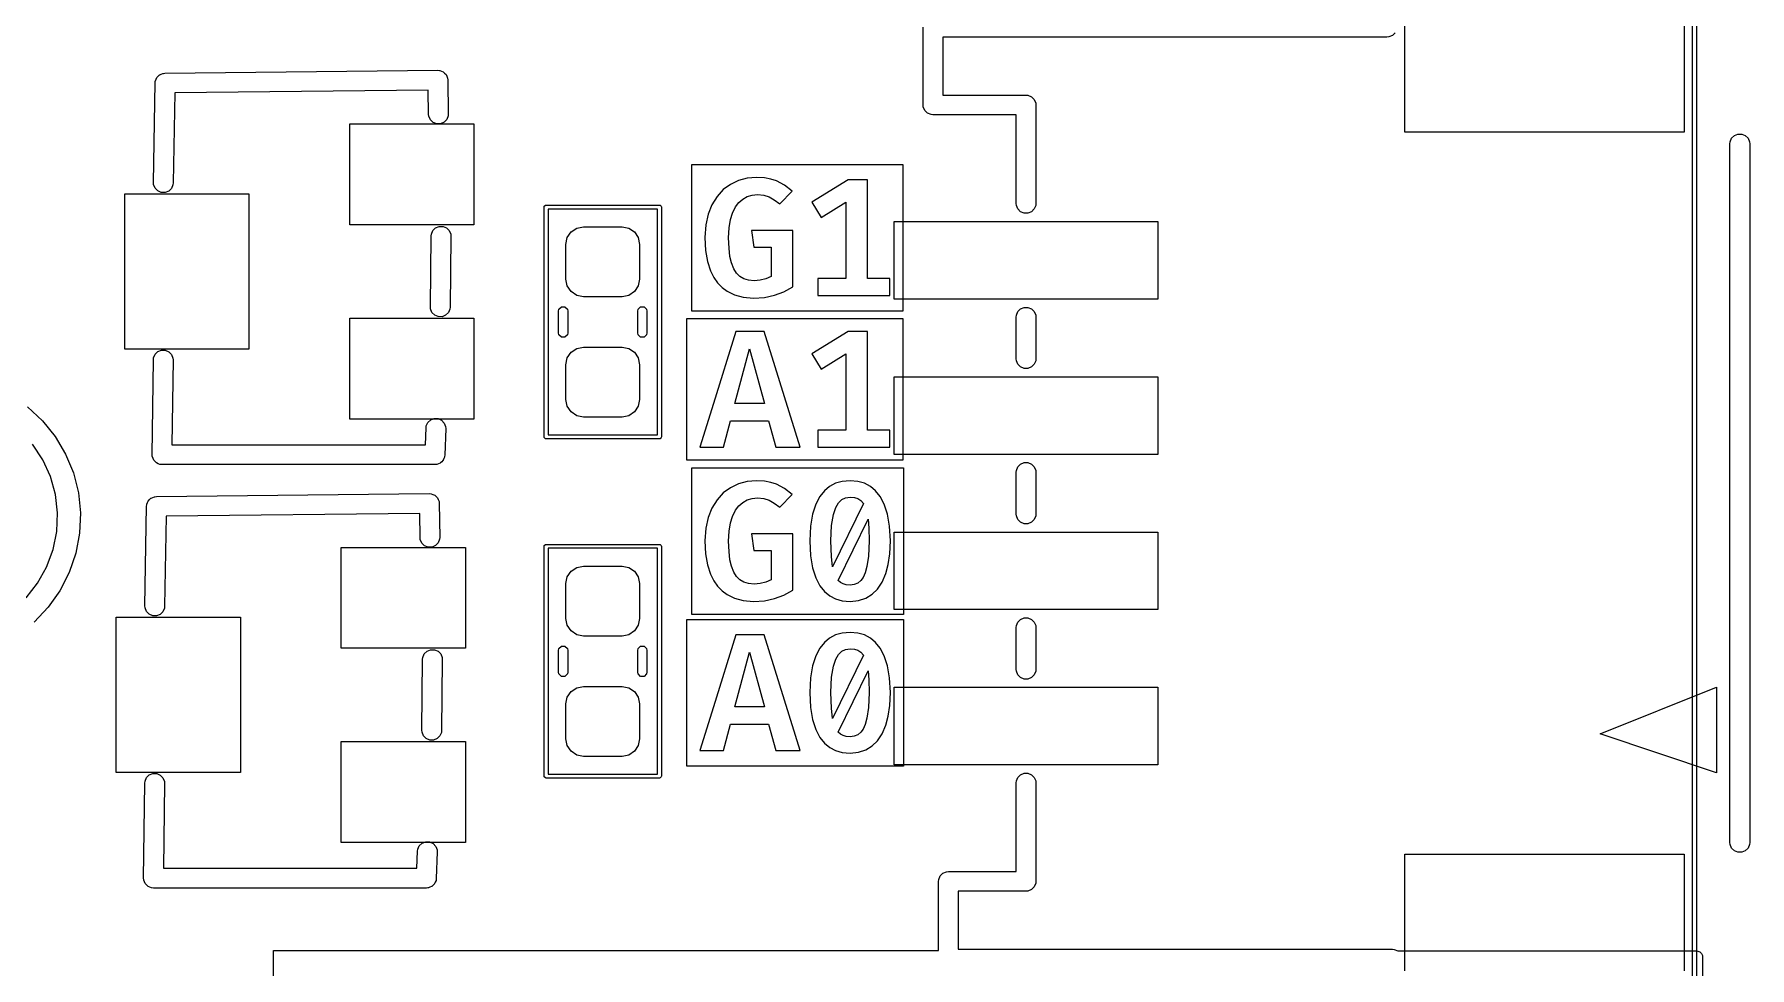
# Model space of a CAD drawing. Extents: x 99 to 187, y -188 to -32.
# Drawn here: x 138.88 to 160.99, y -132.27 to -120.25 of the extents above; entities that cross this region are included whole.
import ezdxf

# ---------------------------------------------------------------- set-up
doc = ezdxf.new("R2010")
doc.units = 0
doc.layers.add('BLACK', color=7, linetype='CONTINUOUS')

msp = doc.modelspace()

# ---------------------------------------------------------------- linework, layer by layer
at = {"layer": 'BLACK', "linetype": 'Continuous'}
for p, q in [((160.254833, -158.111995), (160.254833, -51.62159)), ((160.304833, -51.62159), (160.304833, -158.112)), ((156.546878, -121.51), (156.546878, -120.01)), ((156.546878, -121.51), (156.546878, -120.01)), ((160.146878, -120.01), (160.146878, -121.51)), ((160.146878, -120.01), (160.146878, -121.51)), ((150.338378, -121.16), (150.338378, -120.16)), ((156.387435, -120.265597), (156.341654, -120.28456)), ((156.422475, -120.230557), (156.387435, -120.265597)), ((156.316878, -120.287), (150.592378, -120.287)), ((150.592378, -120.287), (150.592378, -121.033)), ((156.341654, -120.28456), (156.316878, -120.287)), ((140.56655, -120.750658), (144.08405, -120.712658)), ((144.08405, -120.712658), (144.107603, -120.714721)), ((144.107603, -120.714721), (144.108209, -120.714712)), ((144.108209, -120.714712), (144.108412, -120.714792)), ((144.108412, -120.714792), (144.108851, -120.714831)), ((144.108851, -120.714831), (144.131576, -120.723957)), ((140.41944, -122.160026), (140.44094, -120.875525)), ((140.44094, -120.875525), (140.443127, -120.85657)), ((140.443102, -120.854222), (140.443517, -120.853186)), ((140.443127, -120.85657), (140.443102, -120.854222)), ((140.443517, -120.853186), (140.443794, -120.850794)), ((140.443794, -120.850794), (140.452974, -120.829638)), ((140.452974, -120.829638), (140.461569, -120.808239)), ((140.461569, -120.808239), (140.462813, -120.806967)), ((140.462813, -120.806967), (140.463521, -120.805337)), ((140.463521, -120.805337), (140.480086, -120.789316)), ((140.480086, -120.789316), (140.496228, -120.772822)), ((140.496228, -120.772822), (140.497864, -120.772123)), ((140.497864, -120.772123), (140.499142, -120.770888)), ((140.499142, -120.770888), (140.520584, -120.762423)), ((140.520584, -120.762423), (140.541802, -120.753366)), ((140.541802, -120.753366), (140.544194, -120.753104)), ((140.544194, -120.753104), (140.545234, -120.752694)), ((140.545234, -120.752694), (140.547583, -120.752733)), ((140.547583, -120.752733), (140.56655, -120.750658)), ((144.131576, -120.723957), (144.154286, -120.732943)), ((144.154286, -120.732943), (144.154523, -120.733173)), ((144.154523, -120.733173), (144.154834, -120.733298)), ((144.154834, -120.733298), (144.172302, -120.750392)), ((144.172302, -120.750392), (144.189881, -120.767419)), ((144.189881, -120.767419), (144.190013, -120.767725)), ((144.190013, -120.767725), (144.19025, -120.767957)), ((144.19025, -120.767957), (144.199815, -120.790361)), ((144.199815, -120.790361), (144.209571, -120.812892)), ((144.209571, -120.812892), (144.209621, -120.81333)), ((144.209621, -120.81333), (144.209707, -120.813531)), ((144.209707, -120.813531), (144.209713, -120.814135)), ((144.209713, -120.814135), (144.212406, -120.837626)), ((144.212406, -120.837626), (144.219406, -121.276626)), ((140.692836, -121.003309), (140.673404, -122.164276)), ((143.960452, -120.968008), (140.692836, -121.003309)), ((143.965438, -121.280676), (143.960452, -120.968008)), ((150.592378, -121.033), (151.665378, -121.033)), ((151.665378, -121.033), (151.690154, -121.03544)), ((151.690154, -121.03544), (151.735935, -121.054403)), ((151.735935, -121.054403), (151.770975, -121.089443)), ((151.770975, -121.089443), (151.789938, -121.135224)), ((151.789938, -121.135224), (151.792378, -121.16)), ((143.968273, -121.30541), (143.965438, -121.280676)), ((143.987963, -121.350883), (143.968273, -121.30541)), ((144.023558, -121.38536), (143.987963, -121.350883)), ((144.19913, -121.347516), (144.164654, -121.38311)), ((144.217361, -121.301438), (144.19913, -121.347516)), ((144.219406, -121.276626), (144.217361, -121.301438)), ((150.340818, -121.184776), (150.338378, -121.16)), ((150.359781, -121.230557), (150.340818, -121.184776)), ((150.394821, -121.265597), (150.359781, -121.230557)), ((150.440602, -121.28456), (150.394821, -121.265597)), ((150.465378, -121.287), (150.440602, -121.28456)), ((151.538378, -121.287), (150.465378, -121.287)), ((151.538378, -122.429), (151.538378, -121.287)), ((151.792378, -121.16), (151.792378, -122.429)), ((142.949922, -122.705151), (142.949922, -121.405151)), ((142.949922, -121.405151), (144.549922, -121.405151)), ((142.949922, -122.705151), (142.949922, -121.405151)), ((142.949922, -121.405151), (144.549922, -121.405151)), ((144.069635, -121.40359), (144.023558, -121.38536)), ((144.119181, -121.4028), (144.069635, -121.40359)), ((144.164654, -121.38311), (144.119181, -121.4028)), ((144.549922, -121.405151), (144.549922, -122.705151)), ((144.549922, -121.405151), (144.549922, -122.705151)), ((160.146878, -121.51), (156.546878, -121.51)), ((160.146878, -121.51), (156.546878, -121.51)), ((160.740818, -121.635224), (160.759781, -121.589443)), ((160.759781, -121.589443), (160.794821, -121.554403)), ((160.794821, -121.554403), (160.840602, -121.53544)), ((160.840602, -121.53544), (160.890154, -121.53544)), ((160.890154, -121.53544), (160.935935, -121.554403)), ((160.935935, -121.554403), (160.970975, -121.589443)), ((160.970975, -121.589443), (160.989938, -121.635224)), ((160.738378, -121.66), (160.740818, -121.635224)), ((160.738378, -130.66), (160.738378, -121.66)), ((160.989938, -121.635224), (160.992378, -121.66)), ((160.992378, -121.66), (160.992378, -130.66)), ((147.359003, -123.813998), (147.359003, -121.926639)), ((147.359003, -121.926639), (150.078651, -121.926639)), ((150.078651, -121.926639), (150.078651, -123.813998)), ((140.421465, -122.184839), (140.41944, -122.160026)), ((140.439659, -122.230931), (140.421465, -122.184839)), ((140.474108, -122.266552), (140.439659, -122.230931)), ((140.650823, -122.234465), (140.615202, -122.268914)), ((140.67055, -122.189008), (140.650823, -122.234465)), ((140.673404, -122.164276), (140.67055, -122.189008)), ((147.763344, -122.250617), (147.683151, -122.337896)), ((147.856314, -122.182698), (147.763344, -122.250617)), ((147.960648, -122.133259), (147.856314, -122.182698)), ((148.072363, -122.103452), (147.960648, -122.133259)), ((148.193369, -122.093306), (148.072363, -122.103452)), ((148.292534, -122.098731), (148.193369, -122.093306)), ((148.377463, -122.114015), (148.292534, -122.098731)), ((148.450191, -122.138002), (148.377463, -122.114015)), ((148.552787, -122.192538), (148.450191, -122.138002)), ((148.65105, -122.269893), (148.552787, -122.192538)), ((149.371413, -122.125637), (148.904024, -122.412042)), ((149.622281, -122.125637), (149.371413, -122.125637)), ((149.622281, -123.396372), (149.622281, -122.125637)), ((140.049922, -124.305151), (140.049922, -122.305151)), ((140.049922, -122.305151), (141.649922, -122.305151)), ((140.049922, -124.305151), (140.049922, -122.305151)), ((140.049922, -122.305151), (141.649922, -122.305151)), ((140.519565, -122.286279), (140.474108, -122.266552)), ((140.56911, -122.287108), (140.519565, -122.286279)), ((140.615202, -122.268914), (140.56911, -122.287108)), ((141.649922, -122.305151), (141.649922, -124.305151)), ((141.649922, -122.305151), (141.649922, -124.305151)), ((145.455, -122.475), (145.456903, -122.465433)), ((145.455, -125.435), (145.455, -122.475)), ((145.456903, -122.465433), (145.470433, -122.451903)), ((145.470433, -122.451903), (145.48, -122.45)), ((145.48, -122.45), (146.94, -122.45)), ((146.94, -122.45), (146.949567, -122.451903)), ((146.949567, -122.451903), (146.963097, -122.465433)), ((146.963097, -122.465433), (146.965, -122.475)), ((146.965, -122.475), (146.965, -125.435)), ((147.615063, -122.447122), (147.566824, -122.566903)), ((147.683151, -122.337896), (147.615063, -122.447122)), ((147.881593, -122.552085), (147.920162, -122.473569)), ((147.920162, -122.473569), (147.964367, -122.414579)), ((147.964367, -122.414579), (148.014034, -122.371742)), ((148.014034, -122.371742), (148.071944, -122.340488)), ((148.071944, -122.340488), (148.135221, -122.321607)), ((148.135221, -122.321607), (148.205276, -122.315139)), ((148.205276, -122.315139), (148.284447, -122.322617)), ((148.284447, -122.322617), (148.354386, -122.344265)), ((148.354386, -122.344265), (148.420083, -122.380054)), ((148.420083, -122.380054), (148.490582, -122.434665)), ((148.490582, -122.434665), (148.65105, -122.269893)), ((148.904024, -122.412042), (149.025657, -122.609146)), ((149.025657, -122.609146), (149.343387, -122.412042)), ((149.343387, -122.412042), (149.343387, -123.396372)), ((151.540818, -122.453776), (151.538378, -122.429)), ((151.559781, -122.499557), (151.540818, -122.453776)), ((151.789938, -122.453776), (151.770975, -122.499557)), ((151.792378, -122.429), (151.789938, -122.453776)), ((145.505, -122.5), (145.505, -125.41)), ((146.915, -122.5), (145.505, -122.5)), ((146.915, -125.41), (146.915, -122.5)), ((147.566824, -122.566903), (147.536409, -122.705879)), ((147.838795, -122.740671), (147.855797, -122.636123)), ((147.855797, -122.636123), (147.881593, -122.552085)), ((149.965378, -123.66), (149.965378, -122.66)), ((149.965378, -122.66), (153.365378, -122.66)), ((149.965378, -123.66), (149.965378, -122.66)), ((149.965378, -122.66), (153.365378, -122.66)), ((151.594821, -122.534597), (151.559781, -122.499557)), ((151.640602, -122.55356), (151.594821, -122.534597)), ((151.690154, -122.55356), (151.640602, -122.55356)), ((151.735935, -122.534597), (151.690154, -122.55356)), ((151.770975, -122.499557), (151.735935, -122.534597)), ((153.365378, -122.66), (153.365378, -123.66)), ((153.365378, -122.66), (153.365378, -123.66)), ((144.549922, -122.705151), (142.949922, -122.705151)), ((144.549922, -122.705151), (142.949922, -122.705151)), ((143.988429, -123.760831), (143.997929, -122.846831)), ((143.997929, -122.846831), (144.000626, -122.822082)), ((144.000626, -122.822082), (144.020064, -122.776501)), ((144.020064, -122.776501), (144.055466, -122.741827)), ((144.055466, -122.741827), (144.101442, -122.723341)), ((144.101442, -122.723341), (144.150991, -122.723856)), ((144.150991, -122.723856), (144.196573, -122.743293)), ((144.196573, -122.743293), (144.231247, -122.778696)), ((144.231247, -122.778696), (144.249733, -122.824671)), ((144.251915, -122.849471), (144.242415, -123.763471)), ((144.249733, -122.824671), (144.251915, -122.849471)), ((145.735, -122.955), (145.752127, -122.868896)), ((145.735, -122.955), (145.752127, -122.868896)), ((145.752127, -122.868896), (145.800901, -122.795901)), ((145.752127, -122.868896), (145.800901, -122.795901)), ((145.800901, -122.795901), (145.873896, -122.747127)), ((145.800901, -122.795901), (145.873896, -122.747127)), ((145.873896, -122.747127), (145.96, -122.73)), ((145.873896, -122.747127), (145.96, -122.73)), ((145.96, -122.73), (146.46, -122.73)), ((145.96, -122.73), (146.46, -122.73)), ((146.46, -122.73), (146.546104, -122.747127)), ((146.46, -122.73), (146.546104, -122.747127)), ((146.546104, -122.747127), (146.619099, -122.795901)), ((146.546104, -122.747127), (146.619099, -122.795901)), ((146.619099, -122.795901), (146.667873, -122.868896)), ((146.619099, -122.795901), (146.667873, -122.868896)), ((146.667873, -122.868896), (146.685, -122.955)), ((146.667873, -122.868896), (146.685, -122.955)), ((147.536409, -122.705879), (147.52567, -122.867616)), ((147.52567, -122.867616), (147.534679, -123.036159)), ((147.832592, -122.869723), (147.838795, -122.740671)), ((147.837203, -123.003906), (147.832592, -122.869723)), ((148.660758, -122.775018), (148.1255, -122.775018)), ((148.1255, -122.775018), (148.155725, -122.990348)), ((148.660758, -123.504083), (148.660758, -122.775018)), ((145.735, -123.405), (145.735, -122.955)), ((145.735, -123.405), (145.735, -122.955)), ((146.685, -122.955), (146.685, -123.405)), ((146.685, -122.955), (146.685, -123.405)), ((147.534679, -123.036159), (147.559822, -123.177687)), ((147.849659, -123.10988), (147.837203, -123.003906)), ((147.868129, -123.192307), (147.849659, -123.10988)), ((148.155725, -122.990348), (148.379665, -122.990348)), ((148.379665, -122.990348), (148.379665, -123.370543)), ((147.559822, -123.177687), (147.598852, -123.296263)), ((147.598852, -123.296263), (147.641048, -123.380438)), ((147.897906, -123.270492), (147.868129, -123.192307)), ((147.934, -123.328227), (147.897906, -123.270492)), ((147.97584, -123.369535), (147.934, -123.328227)), ((145.752127, -123.491104), (145.735, -123.405)), ((145.752127, -123.491104), (145.735, -123.405)), ((145.800901, -123.564099), (145.752127, -123.491104)), ((145.800901, -123.564099), (145.752127, -123.491104)), ((145.873896, -123.612873), (145.800901, -123.564099)), ((145.873896, -123.612873), (145.800901, -123.564099)), ((146.619099, -123.564099), (146.546104, -123.612873)), ((146.619099, -123.564099), (146.546104, -123.612873)), ((146.667873, -123.491104), (146.619099, -123.564099)), ((146.667873, -123.491104), (146.619099, -123.564099)), ((146.685, -123.405), (146.667873, -123.491104)), ((146.685, -123.405), (146.667873, -123.491104)), ((147.641048, -123.380438), (147.69059, -123.451352)), ((147.69059, -123.451352), (147.747459, -123.510528)), ((147.747459, -123.510528), (147.812076, -123.559037)), ((147.812076, -123.559037), (147.909035, -123.60694)), ((148.026564, -123.399228), (147.97584, -123.369535)), ((148.087155, -123.417805), (148.026564, -123.399228)), ((148.16003, -123.424398), (148.087155, -123.417805)), ((148.237628, -123.418325), (148.16003, -123.424398)), ((148.310505, -123.400387), (148.237628, -123.418325)), ((148.379665, -123.370543), (148.310505, -123.400387)), ((148.422164, -123.610145), (148.542912, -123.565297)), ((148.542912, -123.565297), (148.660758, -123.504083)), ((149.343387, -123.396372), (148.982609, -123.396372)), ((148.982609, -123.396372), (148.982609, -123.615)), ((149.911984, -123.396372), (149.622281, -123.396372)), ((149.911984, -123.615), (149.911984, -123.396372)), ((143.990611, -123.785631), (143.988429, -123.760831)), ((144.009097, -123.831607), (143.990611, -123.785631)), ((144.239718, -123.78822), (144.22028, -123.833802)), ((144.242415, -123.763471), (144.239718, -123.78822)), ((145.64, -123.81442), (145.644567, -123.791459)), ((145.644567, -123.791459), (145.677039, -123.758987)), ((145.677039, -123.758987), (145.722961, -123.758987)), ((145.722961, -123.758987), (145.755433, -123.791459)), ((145.755433, -123.791459), (145.76, -123.81442)), ((145.96, -123.63), (145.873896, -123.612873)), ((145.96, -123.63), (145.873896, -123.612873)), ((146.46, -123.63), (145.96, -123.63)), ((146.46, -123.63), (145.96, -123.63)), ((146.546104, -123.612873), (146.46, -123.63)), ((146.546104, -123.612873), (146.46, -123.63)), ((146.66, -123.81442), (146.664567, -123.791459)), ((146.664567, -123.791459), (146.697039, -123.758987)), ((146.697039, -123.758987), (146.742961, -123.758987)), ((146.742961, -123.758987), (146.775433, -123.791459)), ((146.775433, -123.791459), (146.78, -123.81442)), ((147.909035, -123.60694), (148.021384, -123.636821)), ((148.021384, -123.636821), (148.152428, -123.647331)), ((148.152428, -123.647331), (148.295243, -123.637735)), ((148.295243, -123.637735), (148.422164, -123.610145)), ((148.982609, -123.615), (149.911984, -123.615)), ((153.365378, -123.66), (149.965378, -123.66)), ((153.365378, -123.66), (149.965378, -123.66)), ((151.559781, -123.820443), (151.594821, -123.785403)), ((151.594821, -123.785403), (151.640602, -123.76644)), ((151.640602, -123.76644), (151.690154, -123.76644)), ((151.690154, -123.76644), (151.735935, -123.785403)), ((151.735935, -123.785403), (151.770975, -123.820443)), ((142.949922, -125.205151), (142.949922, -123.905151)), ((142.949922, -123.905151), (144.549922, -123.905151)), ((142.949922, -125.205151), (142.949922, -123.905151)), ((142.949922, -123.905151), (144.549922, -123.905151)), ((144.043771, -123.867009), (144.009097, -123.831607)), ((144.089353, -123.886447), (144.043771, -123.867009)), ((144.138902, -123.886962), (144.089353, -123.886447)), ((144.184878, -123.868476), (144.138902, -123.886962)), ((144.22028, -123.833802), (144.184878, -123.868476)), ((144.549922, -123.905151), (144.549922, -125.205151)), ((144.549922, -123.905151), (144.549922, -125.205151)), ((145.64, -124.09558), (145.64, -123.81442)), ((145.76, -123.81442), (145.76, -124.09558)), ((146.66, -124.09558), (146.66, -123.81442)), ((146.78, -123.81442), (146.78, -124.09558)), ((147.293333, -125.735), (147.293333, -123.912303)), ((147.293333, -123.912303), (150.078651, -123.912303)), ((150.078651, -123.813998), (147.359003, -123.813998)), ((150.078651, -123.912303), (150.078651, -125.735)), ((151.538378, -123.891), (151.540818, -123.866224)), ((151.538378, -124.429), (151.538378, -123.891)), ((151.540818, -123.866224), (151.559781, -123.820443)), ((151.770975, -123.820443), (151.789938, -123.866224)), ((151.789938, -123.866224), (151.792378, -123.891)), ((151.792378, -123.891), (151.792378, -124.429)), ((145.644567, -124.118541), (145.64, -124.09558)), ((145.677039, -124.151013), (145.644567, -124.118541)), ((145.722961, -124.151013), (145.677039, -124.151013)), ((145.755433, -124.118541), (145.722961, -124.151013)), ((145.76, -124.09558), (145.755433, -124.118541)), ((146.664567, -124.118541), (146.66, -124.09558)), ((146.697039, -124.151013), (146.664567, -124.118541)), ((146.742961, -124.151013), (146.697039, -124.151013)), ((146.775433, -124.118541), (146.742961, -124.151013)), ((146.78, -124.09558), (146.775433, -124.118541)), ((147.92629, -124.07897), (147.636009, -125.006147)), ((148.288166, -124.07897), (147.92629, -124.07897)), ((148.753357, -125.568333), (148.288166, -124.07897)), ((149.371413, -124.07897), (148.904024, -124.365375)), ((149.622281, -124.07897), (149.371413, -124.07897)), ((149.622281, -125.349705), (149.622281, -124.07897)), ((141.649922, -124.305151), (140.049922, -124.305151)), ((141.649922, -124.305151), (140.049922, -124.305151)), ((140.402432, -125.664042), (140.417932, -124.441042)), ((140.417932, -124.441042), (140.420686, -124.416299)), ((140.420686, -124.416299), (140.440228, -124.370762)), ((140.440228, -124.370762), (140.475709, -124.336169)), ((140.475709, -124.336169), (140.521727, -124.317787)), ((140.521727, -124.317787), (140.571275, -124.318415)), ((140.571275, -124.318415), (140.616812, -124.337957)), ((140.616812, -124.337957), (140.651405, -124.373438)), ((140.651405, -124.373438), (140.669786, -124.419456)), ((140.671912, -124.444261), (140.658042, -125.538651)), ((140.669786, -124.419456), (140.671912, -124.444261)), ((145.735, -124.505), (145.752127, -124.418896)), ((145.735, -124.505), (145.752127, -124.418896)), ((145.752127, -124.418896), (145.800901, -124.345901)), ((145.752127, -124.418896), (145.800901, -124.345901)), ((145.800901, -124.345901), (145.873896, -124.297127)), ((145.800901, -124.345901), (145.873896, -124.297127)), ((145.873896, -124.297127), (145.96, -124.28)), ((145.873896, -124.297127), (145.96, -124.28)), ((145.96, -124.28), (146.46, -124.28)), ((145.96, -124.28), (146.46, -124.28)), ((146.46, -124.28), (146.546104, -124.297127)), ((146.46, -124.28), (146.546104, -124.297127)), ((146.546104, -124.297127), (146.619099, -124.345901)), ((146.546104, -124.297127), (146.619099, -124.345901)), ((146.619099, -124.345901), (146.667873, -124.418896)), ((146.619099, -124.345901), (146.667873, -124.418896)), ((146.667873, -124.418896), (146.685, -124.505)), ((146.667873, -124.418896), (146.685, -124.505)), ((147.91017, -125.006147), (148.10187, -124.299705)), ((148.10187, -124.299705), (148.292471, -125.006147)), ((148.904024, -124.365375), (149.025657, -124.562479)), ((149.025657, -124.562479), (149.343387, -124.365375)), ((149.343387, -124.365375), (149.343387, -125.349705)), ((151.540818, -124.453776), (151.538378, -124.429)), ((151.559781, -124.499557), (151.540818, -124.453776)), ((151.789938, -124.453776), (151.770975, -124.499557)), ((151.792378, -124.429), (151.789938, -124.453776)), ((145.735, -124.955), (145.735, -124.505)), ((145.735, -124.955), (145.735, -124.505)), ((146.685, -124.505), (146.685, -124.955)), ((146.685, -124.505), (146.685, -124.955)), ((149.965378, -125.66), (149.965378, -124.66)), ((149.965378, -124.66), (153.365378, -124.66)), ((149.965378, -125.66), (149.965378, -124.66)), ((149.965378, -124.66), (153.365378, -124.66)), ((151.594821, -124.534597), (151.559781, -124.499557)), ((151.640602, -124.55356), (151.594821, -124.534597)), ((151.690154, -124.55356), (151.640602, -124.55356)), ((151.735935, -124.534597), (151.690154, -124.55356)), ((151.770975, -124.499557), (151.735935, -124.534597)), ((153.365378, -124.66), (153.365378, -125.66)), ((153.365378, -124.66), (153.365378, -125.66)), ((138.7961, -125.049214), (138.988619, -125.22737)), ((145.752127, -125.041104), (145.735, -124.955)), ((145.752127, -125.041104), (145.735, -124.955)), ((145.800901, -125.114099), (145.752127, -125.041104)), ((145.800901, -125.114099), (145.752127, -125.041104)), ((145.873896, -125.162873), (145.800901, -125.114099)), ((145.873896, -125.162873), (145.800901, -125.114099)), ((146.619099, -125.114099), (146.546104, -125.162873)), ((146.619099, -125.114099), (146.546104, -125.162873)), ((146.667873, -125.041104), (146.619099, -125.114099)), ((146.667873, -125.041104), (146.619099, -125.114099)), ((146.685, -124.955), (146.667873, -125.041104)), ((146.685, -124.955), (146.667873, -125.041104)), ((147.636009, -125.006147), (147.46, -125.568333)), ((148.292471, -125.006147), (147.91017, -125.006147)), ((138.988619, -125.22737), (139.153515, -125.431361)), ((144.549922, -125.205151), (142.949922, -125.205151)), ((144.549922, -125.205151), (142.949922, -125.205151)), ((143.924615, -125.538651), (143.931994, -125.318889)), ((143.931994, -125.318889), (143.935264, -125.294209)), ((143.935264, -125.294209), (143.955752, -125.24909)), ((143.955752, -125.24909), (143.991948, -125.215246)), ((143.991948, -125.215246), (144.03834, -125.19783)), ((144.03834, -125.19783), (144.087864, -125.199493)), ((144.087864, -125.199493), (144.132983, -125.219981)), ((144.132983, -125.219981), (144.166827, -125.256177)), ((144.166827, -125.256177), (144.184243, -125.302569)), ((144.18585, -125.327413), (144.17435, -125.669913)), ((144.184243, -125.302569), (144.18585, -125.327413)), ((145.96, -125.18), (145.873896, -125.162873)), ((145.96, -125.18), (145.873896, -125.162873)), ((146.46, -125.18), (145.96, -125.18)), ((146.46, -125.18), (145.96, -125.18)), ((146.546104, -125.162873), (146.46, -125.18)), ((146.546104, -125.162873), (146.46, -125.18)), ((147.764723, -125.568333), (147.857413, -125.226973)), ((147.857413, -125.226973), (148.347425, -125.226973)), ((148.347425, -125.226973), (148.440024, -125.568333)), ((149.343387, -125.349705), (148.982609, -125.349705)), ((148.982609, -125.349705), (148.982609, -125.568333)), ((149.911984, -125.349705), (149.622281, -125.349705)), ((149.911984, -125.568333), (149.911984, -125.349705)), ((138.991496, -125.72887), (138.859195, -125.529741)), ((139.153515, -125.431361), (139.28736, -125.656946)), ((140.658042, -125.538651), (143.924615, -125.538651)), ((145.456903, -125.444567), (145.455, -125.435)), ((145.470433, -125.458097), (145.456903, -125.444567)), ((145.48, -125.46), (145.470433, -125.458097)), ((146.94, -125.46), (145.48, -125.46)), ((145.505, -125.41), (146.915, -125.41)), ((146.949567, -125.458097), (146.94, -125.46)), ((146.963097, -125.444567), (146.949567, -125.458097)), ((146.965, -125.435), (146.963097, -125.444567)), ((147.46, -125.568333), (147.764723, -125.568333)), ((148.440024, -125.568333), (148.753357, -125.568333)), ((148.982609, -125.568333), (149.911984, -125.568333)), ((139.091025, -125.946241), (138.991496, -125.72887)), ((139.28736, -125.656946), (139.387372, -125.899435)), ((140.404558, -125.688846), (140.402432, -125.664042)), ((140.404862, -125.689607), (140.404558, -125.688846)), ((140.404862, -125.690427), (140.404862, -125.689607)), ((140.414039, -125.712584), (140.404862, -125.690427)), ((140.422939, -125.734864), (140.414039, -125.712584)), ((140.423511, -125.735451), (140.422939, -125.734864)), ((140.423825, -125.736208), (140.423511, -125.735451)), ((140.44078, -125.753163), (140.423825, -125.736208)), ((140.457532, -125.770345), (140.44078, -125.753163)), ((140.458285, -125.770668), (140.457532, -125.770345)), ((140.458865, -125.771248), (140.458285, -125.770668)), ((140.481025, -125.780426), (140.458865, -125.771248)), ((140.503069, -125.789887), (140.481025, -125.780426)), ((140.503888, -125.789897), (140.503069, -125.789887)), ((140.504646, -125.790211), (140.503888, -125.789897)), ((140.529422, -125.792651), (140.504646, -125.790211)), ((144.047422, -125.792651), (140.529422, -125.792651)), ((144.065369, -125.790883), (144.047422, -125.792651)), ((144.068004, -125.790972), (144.065369, -125.790883)), ((144.06926, -125.7905), (144.068004, -125.790972)), ((144.072198, -125.790211), (144.06926, -125.7905)), ((144.093162, -125.781527), (144.072198, -125.790211)), ((144.114396, -125.773556), (144.093162, -125.781527)), ((144.115977, -125.772076), (144.114396, -125.773556)), ((144.117979, -125.771248), (144.115977, -125.772076)), ((144.134017, -125.755209), (144.117979, -125.771248)), ((144.150592, -125.739712), (144.134017, -125.755209)), ((144.151487, -125.737739), (144.150592, -125.739712)), ((144.153019, -125.736208), (144.151487, -125.737739)), ((144.161701, -125.715246), (144.153019, -125.736208)), ((144.17108, -125.694593), (144.161701, -125.715246)), ((144.171467, -125.691669), (144.17108, -125.694593)), ((144.171982, -125.690427), (144.171467, -125.691669)), ((144.17435, -125.669913), (144.171982, -125.687785)), ((144.171982, -125.687785), (144.171982, -125.690427)), ((150.078651, -125.735), (147.293333, -125.735)), ((153.365378, -125.66), (149.965378, -125.66)), ((153.365378, -125.66), (149.965378, -125.66)), ((151.559781, -125.820443), (151.594821, -125.785403)), ((151.594821, -125.785403), (151.640602, -125.76644)), ((151.640602, -125.76644), (151.690154, -125.76644)), ((151.690154, -125.76644), (151.735935, -125.785403)), ((151.735935, -125.785403), (151.770975, -125.820443)), ((139.155331, -126.176503), (139.091025, -125.946241)), ((139.387372, -125.899435), (139.45147, -126.153786)), ((147.359003, -127.720665), (147.359003, -125.833306)), ((147.359003, -125.833306), (150.084055, -125.833306)), ((148.072363, -126.010119), (147.960648, -126.039926)), ((148.193369, -125.999973), (148.072363, -126.010119)), ((148.292534, -126.005398), (148.193369, -125.999973)), ((148.377463, -126.020682), (148.292534, -126.005398)), ((148.450191, -126.044669), (148.377463, -126.020682)), ((149.297027, -126.008543), (149.210264, -126.033061)), ((149.397242, -125.999973), (149.297027, -126.008543)), ((149.497416, -126.008541), (149.397242, -125.999973)), ((149.584152, -126.033057), (149.497416, -126.008541)), ((150.084055, -125.833306), (150.084055, -127.720665)), ((151.538378, -125.891), (151.540818, -125.866224)), ((151.538378, -126.429), (151.538378, -125.891)), ((151.540818, -125.866224), (151.559781, -125.820443)), ((151.770975, -125.820443), (151.789938, -125.866224)), ((151.789938, -125.866224), (151.792378, -125.891)), ((151.792378, -125.891), (151.792378, -126.429)), ((139.182832, -126.413989), (139.155331, -126.176503)), ((139.45147, -126.153786), (139.478324, -126.414711)), ((140.353521, -126.257837), (140.370086, -126.241816)), ((140.370086, -126.241816), (140.386228, -126.225322)), ((140.386228, -126.225322), (140.387864, -126.224623)), ((140.387864, -126.224623), (140.389142, -126.223388)), ((140.389142, -126.223388), (140.410584, -126.214923)), ((140.410584, -126.214923), (140.431802, -126.205866)), ((140.431802, -126.205866), (140.434194, -126.205604)), ((140.434194, -126.205604), (140.435234, -126.205194)), ((140.435234, -126.205194), (140.437583, -126.205233)), ((140.437583, -126.205233), (140.45655, -126.203158)), ((140.45655, -126.203158), (143.97405, -126.165158)), ((143.97405, -126.165158), (143.997603, -126.167221)), ((143.997603, -126.167221), (143.998209, -126.167212)), ((143.998209, -126.167212), (143.998412, -126.167292)), ((143.998412, -126.167292), (143.998851, -126.167331)), ((143.998851, -126.167331), (144.021576, -126.176457)), ((144.021576, -126.176457), (144.044286, -126.185443)), ((144.044286, -126.185443), (144.044523, -126.185673)), ((144.044523, -126.185673), (144.044834, -126.185798)), ((144.044834, -126.185798), (144.062302, -126.202892)), ((144.062302, -126.202892), (144.079881, -126.219919)), ((144.079881, -126.219919), (144.080013, -126.220225)), ((144.080013, -126.220225), (144.08025, -126.220457)), ((144.08025, -126.220457), (144.089815, -126.242861)), ((147.763344, -126.157284), (147.683151, -126.244563)), ((147.856314, -126.089365), (147.763344, -126.157284)), ((147.960648, -126.039926), (147.856314, -126.089365)), ((148.071944, -126.247155), (148.135221, -126.228274)), ((148.135221, -126.228274), (148.205276, -126.221806)), ((148.205276, -126.221806), (148.284447, -126.229284)), ((148.284447, -126.229284), (148.354386, -126.250932)), ((148.552787, -126.099205), (148.450191, -126.044669)), ((148.490582, -126.341332), (148.65105, -126.17656)), ((148.65105, -126.17656), (148.552787, -126.099205)), ((149.009537, -126.200832), (148.955646, -126.302252)), ((149.067902, -126.128036), (149.009537, -126.200832)), ((149.134487, -126.072717), (149.067902, -126.128036)), ((149.210264, -126.033061), (149.134487, -126.072717)), ((149.290514, -126.242882), (149.339398, -126.219224)), ((149.339398, -126.219224), (149.397242, -126.21109)), ((149.397242, -126.21109), (149.453742, -126.216113)), ((149.453742, -126.216113), (149.49845, -126.229958)), ((149.49845, -126.229958), (149.53649, -126.254384)), ((149.659912, -126.072712), (149.584152, -126.033057)), ((149.72649, -126.128032), (149.659912, -126.072712)), ((149.784856, -126.200832), (149.72649, -126.128032)), ((149.838787, -126.302258), (149.784856, -126.200832)), ((139.172852, -126.652854), (139.182832, -126.413989)), ((139.478324, -126.414711), (139.467373, -126.676786)), ((140.30944, -127.612526), (140.33094, -126.328025)), ((140.33094, -126.328025), (140.333127, -126.30907)), ((140.333102, -126.306722), (140.333517, -126.305686)), ((140.333127, -126.30907), (140.333102, -126.306722)), ((140.333517, -126.305686), (140.333794, -126.303294)), ((140.333794, -126.303294), (140.342974, -126.282138)), ((140.342974, -126.282138), (140.351569, -126.260739)), ((140.351569, -126.260739), (140.352813, -126.259467)), ((140.352813, -126.259467), (140.353521, -126.257837)), ((140.582836, -126.455809), (140.563404, -127.616776)), ((143.850452, -126.420508), (140.582836, -126.455809)), ((143.855438, -126.733176), (143.850452, -126.420508)), ((144.089815, -126.242861), (144.099571, -126.265392)), ((144.099571, -126.265392), (144.099621, -126.26583)), ((144.099621, -126.26583), (144.099707, -126.266031)), ((144.099707, -126.266031), (144.099713, -126.266635)), ((144.099713, -126.266635), (144.102406, -126.290126)), ((144.102406, -126.290126), (144.109406, -126.729126)), ((147.615063, -126.353789), (147.566824, -126.47357)), ((147.683151, -126.244563), (147.615063, -126.353789)), ((147.855797, -126.54279), (147.881593, -126.458752)), ((147.881593, -126.458752), (147.920162, -126.380236)), ((147.920162, -126.380236), (147.964367, -126.321246)), ((147.964367, -126.321246), (148.014034, -126.278409)), ((148.014034, -126.278409), (148.071944, -126.247155)), ((148.354386, -126.250932), (148.420083, -126.286721)), ((148.420083, -126.286721), (148.490582, -126.341332)), ((148.914141, -126.42821), (148.886967, -126.583649)), ((148.955646, -126.302252), (148.914141, -126.42821)), ((149.160186, -126.574209), (149.181874, -126.435843)), ((149.568426, -126.291782), (149.172111, -127.107034)), ((149.181874, -126.435843), (149.211953, -126.34408)), ((149.211953, -126.34408), (149.24827, -126.283197)), ((149.24827, -126.283197), (149.290514, -126.242882)), ((149.53649, -126.254384), (149.568426, -126.291782)), ((149.88032, -126.428218), (149.838787, -126.302258)), ((149.907511, -126.583655), (149.88032, -126.428218)), ((151.540818, -126.453776), (151.538378, -126.429)), ((151.559781, -126.499557), (151.540818, -126.453776)), ((151.789938, -126.453776), (151.770975, -126.499557)), ((151.792378, -126.429), (151.789938, -126.453776)), ((139.125634, -126.887218), (139.172852, -126.652854)), ((139.467373, -126.676786), (139.418846, -126.934561)), ((147.536409, -126.612546), (147.52567, -126.774283)), ((147.566824, -126.47357), (147.536409, -126.612546)), ((147.832592, -126.77639), (147.838795, -126.647338)), ((147.838795, -126.647338), (147.855797, -126.54279)), ((148.660758, -126.681685), (148.1255, -126.681685)), ((148.1255, -126.681685), (148.155725, -126.897015)), ((148.660758, -127.41075), (148.660758, -126.681685)), ((148.886967, -126.583649), (148.877096, -126.774283)), ((149.151687, -126.774283), (149.160186, -126.574209)), ((149.243186, -127.28472), (149.628784, -126.494289)), ((149.628784, -126.494289), (149.638125, -126.612498)), ((149.638125, -126.612498), (149.641699, -126.774283)), ((149.917388, -126.774283), (149.907511, -126.583655)), ((149.965378, -127.66), (149.965378, -126.66)), ((149.965378, -126.66), (153.365378, -126.66)), ((149.965378, -127.66), (149.965378, -126.66)), ((149.965378, -126.66), (153.365378, -126.66)), ((151.594821, -126.534597), (151.559781, -126.499557)), ((151.640602, -126.55356), (151.594821, -126.534597)), ((151.690154, -126.55356), (151.640602, -126.55356)), ((151.735935, -126.534597), (151.690154, -126.55356)), ((151.770975, -126.499557), (151.735935, -126.534597)), ((153.365378, -126.66), (153.365378, -127.66)), ((153.365378, -126.66), (153.365378, -127.66)), ((139.042343, -127.111313), (139.125634, -126.887218)), ((142.839922, -128.157651), (142.839922, -126.857651)), ((142.839922, -126.857651), (144.439922, -126.857651)), ((142.839922, -128.157651), (142.839922, -126.857651)), ((142.839922, -126.857651), (144.439922, -126.857651)), ((143.858273, -126.75791), (143.855438, -126.733176)), ((143.877963, -126.803383), (143.858273, -126.75791)), ((143.913558, -126.83786), (143.877963, -126.803383)), ((143.959635, -126.85609), (143.913558, -126.83786)), ((144.009181, -126.8553), (143.959635, -126.85609)), ((144.054654, -126.83561), (144.009181, -126.8553)), ((144.08913, -126.800016), (144.054654, -126.83561)), ((144.107361, -126.753938), (144.08913, -126.800016)), ((144.109406, -126.729126), (144.107361, -126.753938)), ((144.439922, -126.857651), (144.439922, -128.157651)), ((144.439922, -126.857651), (144.439922, -128.157651)), ((145.455, -126.845), (145.456903, -126.835433)), ((145.455, -129.805), (145.455, -126.845)), ((145.456903, -126.835433), (145.470433, -126.821903)), ((145.470433, -126.821903), (145.48, -126.82)), ((145.48, -126.82), (146.94, -126.82)), ((145.505, -126.87), (145.505, -129.78)), ((146.915, -126.87), (145.505, -126.87)), ((146.915, -129.78), (146.915, -126.87)), ((146.94, -126.82), (146.949567, -126.821903)), ((146.949567, -126.821903), (146.963097, -126.835433)), ((146.963097, -126.835433), (146.965, -126.845)), ((146.965, -126.845), (146.965, -129.805)), ((147.52567, -126.774283), (147.534679, -126.942826)), ((147.837203, -126.910573), (147.832592, -126.77639)), ((148.155725, -126.897015), (148.379665, -126.897015)), ((148.379665, -126.897015), (148.379665, -127.27721)), ((148.877096, -126.774283), (148.886966, -126.966071)), ((149.157509, -126.974212), (149.151687, -126.774283)), ((149.641699, -126.774283), (149.634125, -126.969052)), ((149.910157, -126.939099), (149.917388, -126.774283)), ((138.925028, -127.319624), (139.042343, -127.111313)), ((139.418846, -126.934561), (139.333752, -127.182678)), ((145.800901, -127.165901), (145.873896, -127.117127)), ((145.800901, -127.165901), (145.873896, -127.117127)), ((145.873896, -127.117127), (145.96, -127.1)), ((145.873896, -127.117127), (145.96, -127.1)), ((145.96, -127.1), (146.46, -127.1)), ((145.96, -127.1), (146.46, -127.1)), ((146.46, -127.1), (146.546104, -127.117127)), ((146.46, -127.1), (146.546104, -127.117127)), ((146.546104, -127.117127), (146.619099, -127.165901)), ((146.546104, -127.117127), (146.619099, -127.165901)), ((147.534679, -126.942826), (147.559822, -127.084354)), ((147.559822, -127.084354), (147.598852, -127.20293)), ((147.849659, -127.016547), (147.837203, -126.910573)), ((147.868129, -127.098974), (147.849659, -127.016547)), ((147.897906, -127.177159), (147.868129, -127.098974)), ((148.886966, -126.966071), (148.914143, -127.122534)), ((148.914143, -127.122534), (148.955651, -127.249387)), ((149.172111, -127.107034), (149.157509, -126.974212)), ((149.614771, -127.104378), (149.591678, -127.186575)), ((149.634125, -126.969052), (149.614771, -127.104378)), ((149.858678, -127.196427), (149.889956, -127.078669)), ((149.889956, -127.078669), (149.910157, -126.939099)), ((138.776576, -127.507022), (138.925028, -127.319624)), ((139.333752, -127.182678), (139.21386, -127.415979)), ((145.735, -127.325), (145.752127, -127.238896)), ((145.735, -127.325), (145.752127, -127.238896)), ((145.735, -127.775), (145.735, -127.325)), ((145.735, -127.775), (145.735, -127.325)), ((145.752127, -127.238896), (145.800901, -127.165901)), ((145.752127, -127.238896), (145.800901, -127.165901)), ((146.619099, -127.165901), (146.667873, -127.238896)), ((146.619099, -127.165901), (146.667873, -127.238896)), ((146.667873, -127.238896), (146.685, -127.325)), ((146.667873, -127.238896), (146.685, -127.325)), ((146.685, -127.325), (146.685, -127.775)), ((146.685, -127.325), (146.685, -127.775)), ((147.598852, -127.20293), (147.641048, -127.287105)), ((147.641048, -127.287105), (147.69059, -127.358019)), ((147.934, -127.234894), (147.897906, -127.177159)), ((147.97584, -127.276202), (147.934, -127.234894)), ((148.026564, -127.305895), (147.97584, -127.276202)), ((148.087155, -127.324472), (148.026564, -127.305895)), ((148.16003, -127.331065), (148.087155, -127.324472)), ((148.237628, -127.324992), (148.16003, -127.331065)), ((148.310505, -127.307054), (148.237628, -127.324992)), ((148.379665, -127.27721), (148.310505, -127.307054)), ((148.955651, -127.249387), (148.974282, -127.28472)), ((148.974282, -127.28472), (149.009537, -127.351582)), ((149.272817, -127.31084), (149.243186, -127.28472)), ((149.307758, -127.328867), (149.272817, -127.31084)), ((149.347553, -127.339147), (149.307758, -127.328867)), ((149.397242, -127.342881), (149.347553, -127.339147)), ((149.450793, -127.336352), (149.397242, -127.342881)), ((149.495898, -127.317582), (149.450793, -127.336352)), ((149.534537, -127.286369), (149.495898, -127.317582)), ((149.564576, -127.245522), (149.534537, -127.286369)), ((149.591678, -127.186575), (149.564576, -127.245522)), ((149.752604, -127.394896), (149.811046, -127.307444)), ((149.811046, -127.307444), (149.858678, -127.196427)), ((139.21386, -127.415979), (139.061663, -127.629611)), ((147.69059, -127.358019), (147.747459, -127.417195)), ((147.747459, -127.417195), (147.812076, -127.465704)), ((147.812076, -127.465704), (147.909035, -127.513607)), ((147.909035, -127.513607), (148.021384, -127.543488)), ((148.021384, -127.543488), (148.152428, -127.553998)), ((148.152428, -127.553998), (148.295243, -127.544402)), ((148.295243, -127.544402), (148.422164, -127.516812)), ((148.422164, -127.516812), (148.542912, -127.471964)), ((148.542912, -127.471964), (148.660758, -127.41075)), ((149.009537, -127.351582), (149.067984, -127.425025)), ((149.067984, -127.425025), (149.134618, -127.480778)), ((149.134618, -127.480778), (149.2104, -127.520707)), ((149.2104, -127.520707), (149.297118, -127.545378)), ((149.297118, -127.545378), (149.397242, -127.553998)), ((149.397242, -127.553998), (149.507516, -127.543258)), ((149.507516, -127.543258), (149.601914, -127.512533)), ((149.601914, -127.512533), (149.683647, -127.462499)), ((149.683647, -127.462499), (149.752604, -127.394896)), ((139.061663, -127.629611), (138.880324, -127.819135)), ((139.939922, -129.757651), (139.939922, -127.757651)), ((139.939922, -127.757651), (141.539922, -127.757651)), ((139.939922, -129.757651), (139.939922, -127.757651)), ((139.939922, -127.757651), (141.539922, -127.757651)), ((140.311465, -127.637339), (140.30944, -127.612526)), ((140.329659, -127.683431), (140.311465, -127.637339)), ((140.364108, -127.719052), (140.329659, -127.683431)), ((140.409565, -127.738779), (140.364108, -127.719052)), ((140.45911, -127.739608), (140.409565, -127.738779)), ((140.505202, -127.721414), (140.45911, -127.739608)), ((140.540823, -127.686965), (140.505202, -127.721414)), ((140.56055, -127.641508), (140.540823, -127.686965)), ((140.563404, -127.616776), (140.56055, -127.641508)), ((141.539922, -127.757651), (141.539922, -129.757651)), ((141.539922, -127.757651), (141.539922, -129.757651)), ((145.752127, -127.861104), (145.735, -127.775)), ((145.752127, -127.861104), (145.735, -127.775)), ((146.685, -127.775), (146.667873, -127.861104)), ((146.685, -127.775), (146.667873, -127.861104)), ((147.293333, -129.673998), (147.293333, -127.786639)), ((147.293333, -127.786639), (150.084055, -127.786639)), ((150.084055, -127.720665), (147.359003, -127.720665)), ((153.365378, -127.66), (149.965378, -127.66)), ((153.365378, -127.66), (149.965378, -127.66)), ((150.084055, -127.786639), (150.084055, -129.673998)), ((151.559781, -127.820443), (151.594821, -127.785403)), ((151.594821, -127.785403), (151.640602, -127.76644)), ((151.640602, -127.76644), (151.690154, -127.76644)), ((151.690154, -127.76644), (151.735935, -127.785403)), ((151.735935, -127.785403), (151.770975, -127.820443)), ((145.800901, -127.934099), (145.752127, -127.861104)), ((145.800901, -127.934099), (145.752127, -127.861104)), ((145.873896, -127.982873), (145.800901, -127.934099)), ((145.873896, -127.982873), (145.800901, -127.934099)), ((145.96, -128), (145.873896, -127.982873)), ((145.96, -128), (145.873896, -127.982873)), ((146.46, -128), (145.96, -128)), ((146.46, -128), (145.96, -128)), ((146.546104, -127.982873), (146.46, -128)), ((146.546104, -127.982873), (146.46, -128)), ((146.619099, -127.934099), (146.546104, -127.982873)), ((146.619099, -127.934099), (146.546104, -127.982873)), ((146.667873, -127.861104), (146.619099, -127.934099)), ((146.667873, -127.861104), (146.619099, -127.934099)), ((147.92629, -127.985637), (147.636009, -128.912814)), ((148.288166, -127.985637), (147.92629, -127.985637)), ((148.753357, -129.475), (148.288166, -127.985637)), ((149.210264, -127.986394), (149.134487, -128.02605)), ((149.297027, -127.961876), (149.210264, -127.986394)), ((149.397242, -127.953306), (149.297027, -127.961876)), ((149.497416, -127.961874), (149.397242, -127.953306)), ((149.584152, -127.98639), (149.497416, -127.961874)), ((149.659912, -128.026045), (149.584152, -127.98639)), ((151.538378, -127.891), (151.540818, -127.866224)), ((151.538378, -128.429), (151.538378, -127.891)), ((151.540818, -127.866224), (151.559781, -127.820443)), ((151.770975, -127.820443), (151.789938, -127.866224)), ((151.789938, -127.866224), (151.792378, -127.891)), ((151.792378, -127.891), (151.792378, -128.429)), ((144.439922, -128.157651), (142.839922, -128.157651)), ((144.439922, -128.157651), (142.839922, -128.157651)), ((143.890626, -128.274582), (143.910064, -128.229001)), ((143.910064, -128.229001), (143.945466, -128.194327)), ((143.945466, -128.194327), (143.991442, -128.175841)), ((143.991442, -128.175841), (144.040991, -128.176356)), ((144.040991, -128.176356), (144.086573, -128.195793)), ((144.086573, -128.195793), (144.121247, -128.231196)), ((144.121247, -128.231196), (144.139733, -128.277171)), ((145.64, -128.18442), (145.644567, -128.161459)), ((145.64, -128.46558), (145.64, -128.18442)), ((145.644567, -128.161459), (145.677039, -128.128987)), ((145.677039, -128.128987), (145.722961, -128.128987)), ((145.722961, -128.128987), (145.755433, -128.161459)), ((145.755433, -128.161459), (145.76, -128.18442)), ((145.76, -128.18442), (145.76, -128.46558)), ((146.66, -128.18442), (146.664567, -128.161459)), ((146.66, -128.46558), (146.66, -128.18442)), ((146.664567, -128.161459), (146.697039, -128.128987)), ((146.697039, -128.128987), (146.742961, -128.128987)), ((146.742961, -128.128987), (146.775433, -128.161459)), ((146.775433, -128.161459), (146.78, -128.18442)), ((146.78, -128.18442), (146.78, -128.46558)), ((147.91017, -128.912814), (148.10187, -128.206372)), ((148.10187, -128.206372), (148.292471, -128.912814)), ((149.009537, -128.154165), (148.955646, -128.255585)), ((149.067902, -128.081369), (149.009537, -128.154165)), ((149.134487, -128.02605), (149.067902, -128.081369)), ((149.24827, -128.23653), (149.290514, -128.196215)), ((149.290514, -128.196215), (149.339398, -128.172557)), ((149.339398, -128.172557), (149.397242, -128.164423)), ((149.397242, -128.164423), (149.453742, -128.169446)), ((149.453742, -128.169446), (149.49845, -128.183291)), ((149.49845, -128.183291), (149.53649, -128.207717)), ((149.53649, -128.207717), (149.568426, -128.245115)), ((149.72649, -128.081365), (149.659912, -128.026045)), ((149.784856, -128.154165), (149.72649, -128.081365)), ((149.838787, -128.255591), (149.784856, -128.154165)), ((143.878429, -129.213331), (143.887929, -128.299331)), ((143.887929, -128.299331), (143.890626, -128.274582)), ((144.141915, -128.301971), (144.132415, -129.215971)), ((144.139733, -128.277171), (144.141915, -128.301971)), ((148.914141, -128.381543), (148.886967, -128.536982)), ((148.955646, -128.255585), (148.914141, -128.381543)), ((149.160186, -128.527542), (149.181874, -128.389176)), ((149.568426, -128.245115), (149.172111, -129.060367)), ((149.181874, -128.389176), (149.211953, -128.297413)), ((149.211953, -128.297413), (149.24827, -128.23653)), ((149.243186, -129.238053), (149.628784, -128.447622)), ((149.628784, -128.447622), (149.638125, -128.565831)), ((149.88032, -128.381551), (149.838787, -128.255591)), ((149.907511, -128.536988), (149.88032, -128.381551)), ((151.540818, -128.453776), (151.538378, -128.429)), ((151.792378, -128.429), (151.789938, -128.453776)), ((145.644567, -128.488541), (145.64, -128.46558)), ((145.677039, -128.521013), (145.644567, -128.488541)), ((145.722961, -128.521013), (145.677039, -128.521013)), ((145.755433, -128.488541), (145.722961, -128.521013)), ((145.76, -128.46558), (145.755433, -128.488541)), ((145.800901, -128.715901), (145.873896, -128.667127)), ((145.800901, -128.715901), (145.873896, -128.667127)), ((145.873896, -128.667127), (145.96, -128.65)), ((145.873896, -128.667127), (145.96, -128.65)), ((145.96, -128.65), (146.46, -128.65)), ((145.96, -128.65), (146.46, -128.65)), ((146.46, -128.65), (146.546104, -128.667127)), ((146.46, -128.65), (146.546104, -128.667127)), ((146.546104, -128.667127), (146.619099, -128.715901)), ((146.546104, -128.667127), (146.619099, -128.715901)), ((146.664567, -128.488541), (146.66, -128.46558)), ((146.697039, -128.521013), (146.664567, -128.488541)), ((146.742961, -128.521013), (146.697039, -128.521013)), ((146.775433, -128.488541), (146.742961, -128.521013)), ((146.78, -128.46558), (146.775433, -128.488541)), ((148.886967, -128.536982), (148.877096, -128.727616)), ((149.151687, -128.727616), (149.160186, -128.527542)), ((149.638125, -128.565831), (149.641699, -128.727616)), ((149.917388, -128.727616), (149.907511, -128.536988)), ((149.965378, -129.66), (149.965378, -128.66)), ((149.965378, -128.66), (153.365378, -128.66)), ((149.965378, -129.66), (149.965378, -128.66)), ((149.965378, -128.66), (153.365378, -128.66)), ((151.559781, -128.499557), (151.540818, -128.453776)), ((151.594821, -128.534597), (151.559781, -128.499557)), ((151.640602, -128.55356), (151.594821, -128.534597)), ((151.690154, -128.55356), (151.640602, -128.55356)), ((151.735935, -128.534597), (151.690154, -128.55356)), ((151.770975, -128.499557), (151.735935, -128.534597)), ((151.789938, -128.453776), (151.770975, -128.499557)), ((153.365378, -128.66), (153.365378, -129.66)), ((153.365378, -128.66), (153.365378, -129.66)), ((159.065378, -129.26), (160.565378, -128.66)), ((160.565378, -128.66), (160.565378, -129.76)), ((145.735, -128.875), (145.752127, -128.788896)), ((145.735, -128.875), (145.752127, -128.788896)), ((145.735, -129.325), (145.735, -128.875)), ((145.735, -129.325), (145.735, -128.875)), ((145.752127, -128.788896), (145.800901, -128.715901)), ((145.752127, -128.788896), (145.800901, -128.715901)), ((146.619099, -128.715901), (146.667873, -128.788896)), ((146.619099, -128.715901), (146.667873, -128.788896)), ((146.667873, -128.788896), (146.685, -128.875)), ((146.667873, -128.788896), (146.685, -128.875)), ((146.685, -128.875), (146.685, -129.325)), ((146.685, -128.875), (146.685, -129.325)), ((148.877096, -128.727616), (148.886966, -128.919404)), ((149.157509, -128.927545), (149.151687, -128.727616)), ((149.641699, -128.727616), (149.634125, -128.922385)), ((149.889956, -129.032002), (149.910157, -128.892432)), ((149.910157, -128.892432), (149.917388, -128.727616)), ((147.636009, -128.912814), (147.46, -129.475)), ((148.292471, -128.912814), (147.91017, -128.912814)), ((148.886966, -128.919404), (148.914143, -129.075867)), ((148.914143, -129.075867), (148.955651, -129.20272)), ((149.172111, -129.060367), (149.157509, -128.927545)), ((149.614771, -129.057711), (149.591678, -129.139908)), ((149.634125, -128.922385), (149.614771, -129.057711)), ((149.858678, -129.14976), (149.889956, -129.032002)), ((143.880611, -129.238131), (143.878429, -129.213331)), ((143.899097, -129.284107), (143.880611, -129.238131)), ((143.933771, -129.319509), (143.899097, -129.284107)), ((143.979353, -129.338947), (143.933771, -129.319509)), ((144.074878, -129.320976), (144.028902, -129.339462)), ((144.11028, -129.286302), (144.074878, -129.320976)), ((144.129718, -129.24072), (144.11028, -129.286302)), ((144.132415, -129.215971), (144.129718, -129.24072)), ((145.752127, -129.411104), (145.735, -129.325)), ((145.752127, -129.411104), (145.735, -129.325)), ((146.685, -129.325), (146.667873, -129.411104)), ((146.685, -129.325), (146.667873, -129.411104)), ((147.764723, -129.475), (147.857413, -129.13364)), ((147.857413, -129.13364), (148.347425, -129.13364)), ((148.347425, -129.13364), (148.440024, -129.475)), ((148.955651, -129.20272), (148.974282, -129.238053)), ((148.974282, -129.238053), (149.009537, -129.304915)), ((149.009537, -129.304915), (149.067984, -129.378358)), ((149.272817, -129.264173), (149.243186, -129.238053)), ((149.307758, -129.2822), (149.272817, -129.264173)), ((149.347553, -129.29248), (149.307758, -129.2822)), ((149.397242, -129.296214), (149.347553, -129.29248)), ((149.450793, -129.289685), (149.397242, -129.296214)), ((149.495898, -129.270915), (149.450793, -129.289685)), ((149.534537, -129.239702), (149.495898, -129.270915)), ((149.564576, -129.198855), (149.534537, -129.239702)), ((149.591678, -129.139908), (149.564576, -129.198855)), ((149.752604, -129.348229), (149.811046, -129.260777)), ((149.811046, -129.260777), (149.858678, -129.14976)), ((160.565378, -129.76), (159.065378, -129.26)), ((142.839922, -130.657651), (142.839922, -129.357651)), ((142.839922, -129.357651), (144.439922, -129.357651)), ((142.839922, -130.657651), (142.839922, -129.357651)), ((142.839922, -129.357651), (144.439922, -129.357651)), ((144.028902, -129.339462), (143.979353, -129.338947)), ((144.439922, -129.357651), (144.439922, -130.657651)), ((144.439922, -129.357651), (144.439922, -130.657651)), ((145.800901, -129.484099), (145.752127, -129.411104)), ((145.800901, -129.484099), (145.752127, -129.411104)), ((145.873896, -129.532873), (145.800901, -129.484099)), ((145.873896, -129.532873), (145.800901, -129.484099)), ((145.96, -129.55), (145.873896, -129.532873)), ((145.96, -129.55), (145.873896, -129.532873)), ((146.46, -129.55), (145.96, -129.55)), ((146.46, -129.55), (145.96, -129.55)), ((146.546104, -129.532873), (146.46, -129.55)), ((146.546104, -129.532873), (146.46, -129.55)), ((146.619099, -129.484099), (146.546104, -129.532873)), ((146.619099, -129.484099), (146.546104, -129.532873)), ((146.667873, -129.411104), (146.619099, -129.484099)), ((146.667873, -129.411104), (146.619099, -129.484099)), ((147.46, -129.475), (147.764723, -129.475)), ((148.440024, -129.475), (148.753357, -129.475)), ((149.067984, -129.378358), (149.134618, -129.434111)), ((149.134618, -129.434111), (149.2104, -129.47404)), ((149.2104, -129.47404), (149.297118, -129.498711)), ((149.297118, -129.498711), (149.397242, -129.507331)), ((149.397242, -129.507331), (149.507516, -129.496591)), ((149.507516, -129.496591), (149.601914, -129.465866)), ((149.601914, -129.465866), (149.683647, -129.415832)), ((149.683647, -129.415832), (149.752604, -129.348229)), ((141.539922, -129.757651), (139.939922, -129.757651)), ((141.539922, -129.757651), (139.939922, -129.757651)), ((140.365709, -129.788669), (140.411727, -129.770287)), ((140.411727, -129.770287), (140.461275, -129.770915)), ((140.461275, -129.770915), (140.506812, -129.790457)), ((150.084055, -129.673998), (147.293333, -129.673998)), ((153.365378, -129.66), (149.965378, -129.66)), ((153.365378, -129.66), (149.965378, -129.66)), ((151.594821, -129.785403), (151.640602, -129.76644)), ((151.640602, -129.76644), (151.690154, -129.76644)), ((151.690154, -129.76644), (151.735935, -129.785403)), ((140.292432, -131.116542), (140.307932, -129.893542)), ((140.307932, -129.893542), (140.310686, -129.868799)), ((140.310686, -129.868799), (140.330228, -129.823262)), ((140.330228, -129.823262), (140.365709, -129.788669)), ((140.506812, -129.790457), (140.541405, -129.825938)), ((140.541405, -129.825938), (140.559786, -129.871956)), ((140.561912, -129.896761), (140.548042, -130.991151)), ((140.559786, -129.871956), (140.561912, -129.896761)), ((145.456903, -129.814567), (145.455, -129.805)), ((145.470433, -129.828097), (145.456903, -129.814567)), ((145.48, -129.83), (145.470433, -129.828097)), ((146.94, -129.83), (145.48, -129.83)), ((145.505, -129.78), (146.915, -129.78)), ((146.949567, -129.828097), (146.94, -129.83)), ((146.963097, -129.814567), (146.949567, -129.828097)), ((146.965, -129.805), (146.963097, -129.814567)), ((151.538378, -129.891), (151.540818, -129.866224)), ((151.538378, -131.033), (151.538378, -129.891)), ((151.540818, -129.866224), (151.559781, -129.820443)), ((151.559781, -129.820443), (151.594821, -129.785403)), ((151.735935, -129.785403), (151.770975, -129.820443)), ((151.770975, -129.820443), (151.789938, -129.866224)), ((151.789938, -129.866224), (151.792378, -129.891)), ((151.792378, -129.891), (151.792378, -131.16)), ((144.439922, -130.657651), (142.839922, -130.657651)), ((144.439922, -130.657651), (142.839922, -130.657651)), ((143.881948, -130.667746), (143.92834, -130.65033)), ((143.92834, -130.65033), (143.977864, -130.651993)), ((143.977864, -130.651993), (144.022983, -130.672481)), ((160.740818, -130.684776), (160.738378, -130.66)), ((160.992378, -130.66), (160.989938, -130.684776)), ((143.814615, -130.991151), (143.821994, -130.771389)), ((143.821994, -130.771389), (143.825264, -130.746709)), ((143.825264, -130.746709), (143.845752, -130.70159)), ((143.845752, -130.70159), (143.881948, -130.667746)), ((144.022983, -130.672481), (144.056827, -130.708677)), ((144.056827, -130.708677), (144.074243, -130.755069)), ((144.07585, -130.779913), (144.06435, -131.122413)), ((144.074243, -130.755069), (144.07585, -130.779913)), ((156.546878, -132.31), (156.546878, -130.81)), ((156.546878, -130.81), (160.146878, -130.81)), ((156.546878, -132.31), (156.546878, -130.81)), ((156.546878, -130.81), (160.146878, -130.81)), ((160.146878, -130.81), (160.146878, -132.31)), ((160.146878, -130.81), (160.146878, -132.31)), ((160.759781, -130.730557), (160.740818, -130.684776)), ((160.794821, -130.765597), (160.759781, -130.730557)), ((160.840602, -130.78456), (160.794821, -130.765597)), ((160.890154, -130.78456), (160.840602, -130.78456)), ((160.935935, -130.765597), (160.890154, -130.78456)), ((160.970975, -130.730557), (160.935935, -130.765597)), ((160.989938, -130.684776), (160.970975, -130.730557)), ((140.548042, -130.991151), (143.814615, -130.991151)), ((150.540818, -131.135224), (150.559781, -131.089443)), ((150.559781, -131.089443), (150.594821, -131.054403)), ((150.594821, -131.054403), (150.640602, -131.03544)), ((150.640602, -131.03544), (150.665378, -131.033)), ((150.665378, -131.033), (151.538378, -131.033)), ((140.294558, -131.141346), (140.292432, -131.116542)), ((140.294862, -131.142107), (140.294558, -131.141346)), ((140.294862, -131.142927), (140.294862, -131.142107)), ((140.304039, -131.165084), (140.294862, -131.142927)), ((140.312939, -131.187364), (140.304039, -131.165084)), ((140.313511, -131.187951), (140.312939, -131.187364)), ((140.313825, -131.188708), (140.313511, -131.187951)), ((140.33078, -131.205663), (140.313825, -131.188708)), ((140.347532, -131.222845), (140.33078, -131.205663)), ((140.348285, -131.223168), (140.347532, -131.222845)), ((140.348865, -131.223748), (140.348285, -131.223168)), ((140.371025, -131.232926), (140.348865, -131.223748)), ((140.393069, -131.242387), (140.371025, -131.232926)), ((140.393888, -131.242397), (140.393069, -131.242387)), ((140.394646, -131.242711), (140.393888, -131.242397)), ((140.419422, -131.245151), (140.394646, -131.242711)), ((143.937422, -131.245151), (140.419422, -131.245151)), ((143.955369, -131.243383), (143.937422, -131.245151)), ((143.958004, -131.243472), (143.955369, -131.243383)), ((143.95926, -131.243), (143.958004, -131.243472)), ((143.962198, -131.242711), (143.95926, -131.243)), ((143.983162, -131.234027), (143.962198, -131.242711)), ((144.004396, -131.226056), (143.983162, -131.234027)), ((144.005977, -131.224576), (144.004396, -131.226056)), ((144.007979, -131.223748), (144.005977, -131.224576)), ((144.024017, -131.207709), (144.007979, -131.223748)), ((144.040592, -131.192212), (144.024017, -131.207709)), ((144.041487, -131.190239), (144.040592, -131.192212)), ((144.043019, -131.188708), (144.041487, -131.190239)), ((144.051701, -131.167746), (144.043019, -131.188708)), ((144.06108, -131.147093), (144.051701, -131.167746)), ((144.061467, -131.144169), (144.06108, -131.147093)), ((144.061982, -131.142927), (144.061467, -131.144169)), ((144.06435, -131.122413), (144.061982, -131.140285)), ((144.061982, -131.140285), (144.061982, -131.142927)), ((150.538378, -131.16), (150.540818, -131.135224)), ((150.538378, -132.050387), (150.538378, -131.16)), ((151.665378, -131.287), (150.792378, -131.287)), ((150.792378, -131.287), (150.792378, -132.033)), ((151.690154, -131.28456), (151.665378, -131.287)), ((151.735935, -131.265597), (151.690154, -131.28456)), ((151.770975, -131.230557), (151.735935, -131.265597)), ((151.789938, -131.184776), (151.770975, -131.230557)), ((151.792378, -131.16), (151.789938, -131.184776)), ((141.965356, -134.503485), (141.965356, -132.050387)), ((141.965356, -132.050387), (150.538378, -132.050387)), ((150.792378, -132.033), (156.386878, -132.033)), ((156.386878, -132.033), (156.411654, -132.03544)), ((156.411654, -132.03544), (156.457435, -132.054403)), ((156.457435, -132.054403), (156.458032, -132.055)), ((156.458032, -132.055), (160.31, -132.055)), ((160.31, -132.055), (160.324632, -132.056441)), ((160.324632, -132.056441), (160.351668, -132.06764)), ((160.351668, -132.06764), (160.37236, -132.088332)), ((160.37236, -132.088332), (160.383559, -132.115368)), ((160.383559, -132.115368), (160.385, -132.13)), ((160.385, -132.13), (160.385, -134.45))]:
    msp.add_line(p, q, dxfattribs=at)

doc.saveas('drawing.dxf')
